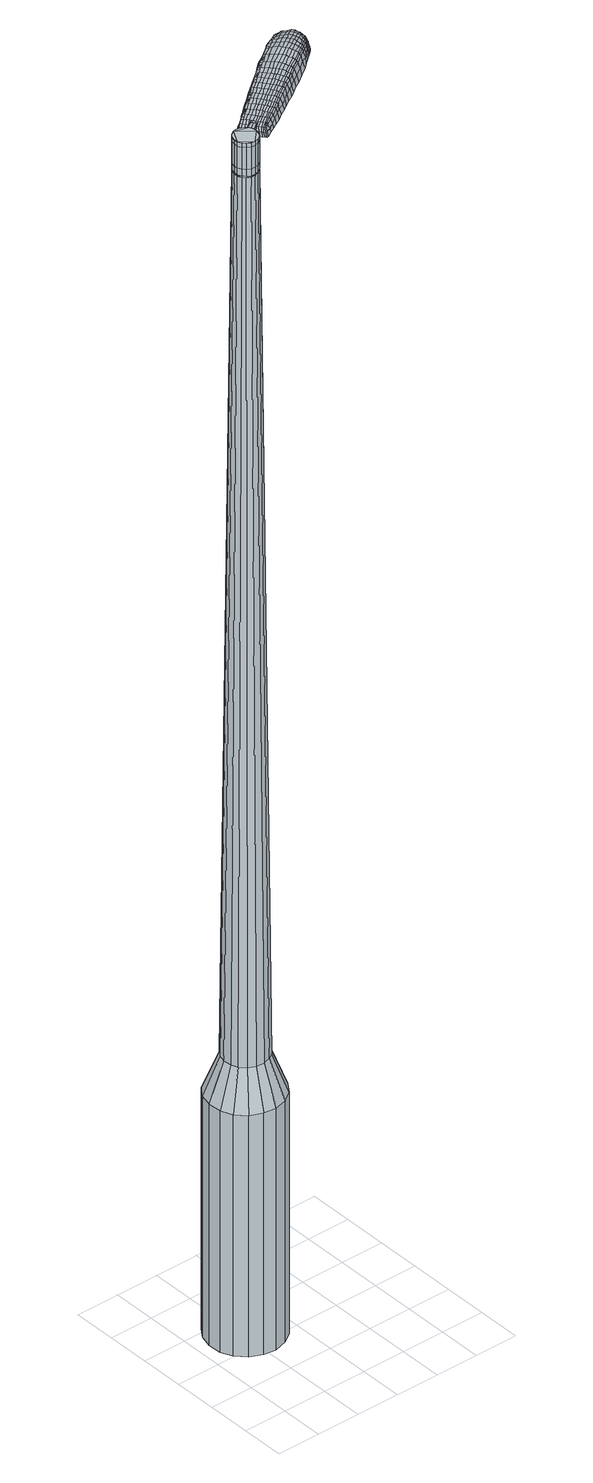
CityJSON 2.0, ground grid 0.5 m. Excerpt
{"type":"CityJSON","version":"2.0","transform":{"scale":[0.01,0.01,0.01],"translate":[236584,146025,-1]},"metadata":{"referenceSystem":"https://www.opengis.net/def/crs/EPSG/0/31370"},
"CityObjects":{
"object1":{"type":"GenericCityObject","attributes":{"cluster":691,"mean_distance_to_centroid":0.185,"new_centroid_x":236584.56,"new_centroid_y":146026.22,"mean_distance_to_camera":7,"H1":-41.12,"H2":-143.63,"Z_final":113.25,"cluster2":59,"proj_x":236587.11,"proj_y":146029.95,"id_line":90813,"bearing_l":304.4,"distance":4.52,"orientation":"left","G_obj":34.4},"geometry":[{"type":"MultiSurface","lod":"2","boundaries":[[[0,1,2,3]],[[1,4,5,2]],[[4,6,7,5]],[[6,8,9,7]],[[8,10,11,9]],[[10,12,13,11]],[[12,14,15,13]],[[14,16,17,15]],[[16,18,19,17]],[[18,20,21,19]],[[20,22,23,21]],[[22,24,25,23]],[[24,26,27,25]],[[26,28,29,27]],[[28,30,31,29]],[[30,32,33,31]],[[32,34,35,33]],[[34,0,3,35]],[[36,37,38,39]],[[38,40,41,42]],[[41,43,42]],[[42,44,45,46]],[[45,47,46]],[[46,48,49,50]],[[49,51,50]],[[42,46,50,38]],[[50,52,39,38]],[[53,36,39]],[[2,5,7,35]],[[7,9,11,15]],[[11,13,15]],[[15,17,19,23]],[[19,21,23]],[[23,25,27,31]],[[27,29,31]],[[15,23,31,7]],[[31,33,35,7]],[[3,2,35]],[[1,0,54,55]],[[0,34,56,54]],[[34,32,57,56]],[[32,30,58,57]],[[30,28,59,58]],[[28,26,60,59]],[[26,24,61,60]],[[24,22,62,61]],[[22,20,63,62]],[[20,18,64,63]],[[18,16,65,64]],[[16,14,66,65]],[[14,12,67,66]],[[12,10,68,67]],[[10,8,69,68]],[[8,6,70,69]],[[6,4,71,70]],[[4,1,55,71]],[[55,54,72,73]],[[54,56,74,72]],[[56,57,75,74]],[[57,58,76,75]],[[58,59,77,76]],[[59,60,78,77]],[[60,61,79,78]],[[61,62,80,79]],[[62,63,81,80]],[[63,64,82,81]],[[64,65,83,82]],[[65,66,84,83]],[[66,67,85,84]],[[67,68,86,85]],[[68,69,87,86]],[[69,70,88,87]],[[70,71,89,88]],[[71,55,73,89]],[[72,90,91,73]],[[74,92,90,72]],[[75,93,92,74]],[[94,95,93,75]],[[96,97,95,94]],[[78,98,97,96]],[[99,100,98,78]],[[80,101,100,99]],[[102,103,101,80]],[[82,104,103,102]],[[105,106,104,82]],[[107,108,106,105]],[[109,110,108,107]],[[111,112,110,109]],[[113,114,112,111]],[[88,115,114,113]],[[89,116,115,88]],[[73,91,116,89]],[[117,118,119,120]],[[121,117,120,122]],[[123,121,122,124]],[[125,123,124,126]],[[127,125,126,128]],[[129,127,128,130]],[[131,129,130,132]],[[133,131,132,134]],[[135,133,134,136]],[[137,135,136,138]],[[139,137,138,140]],[[141,139,140,142]],[[143,141,142,144]],[[145,143,144,146]],[[147,145,146,148]],[[149,147,148,150]],[[76,94,75]],[[76,77,96,94]],[[77,78,96]],[[79,99,78]],[[79,80,99]],[[81,102,80]],[[81,82,102]],[[83,105,82]],[[83,84,107,105]],[[84,85,109,107]],[[85,86,111,109]],[[86,87,113,111]],[[87,88,113]],[[151,114,115]],[[151,152,112,114]],[[152,153,110,112]],[[153,154,108,110]],[[154,155,106,108]],[[155,104,106]],[[156,103,104]],[[156,101,103]],[[157,100,101]],[[157,98,100]],[[158,97,98]],[[158,159,95,97]],[[159,93,95]],[[39,52,149,160]],[[91,90,161,150]],[[53,39,160,118]],[[90,92,119,161]],[[36,53,118,117]],[[92,93,120,119]],[[37,36,117,121]],[[93,159,122,120]],[[38,37,121,123]],[[159,158,124,122]],[[40,38,123,125]],[[158,98,126,124]],[[41,40,125,127]],[[98,157,128,126]],[[43,41,127,129]],[[157,101,130,128]],[[42,43,129,131]],[[101,156,132,130]],[[44,42,131,133]],[[156,104,134,132]],[[45,44,133,135]],[[104,155,136,134]],[[47,45,135,137]],[[155,154,138,136]],[[46,47,137,139]],[[154,153,140,138]],[[48,46,139,141]],[[153,152,142,140]],[[49,48,141,143]],[[152,151,144,142]],[[51,49,143,145]],[[151,115,146,144]],[[50,51,145,147]],[[115,116,148,146]],[[52,50,147,149]],[[116,91,150,148]],[[149,150,162,163]],[[150,161,164,162]],[[161,119,165,164]],[[119,118,166,165]],[[118,160,167,166]],[[160,149,163,167]],[[168,169,170,171]],[[172,168,171,173]],[[168,172,174,175]],[[169,168,175,176]],[[177,178,179,180]],[[181,177,180,182]],[[177,181,183,184]],[[178,177,184,185]],[[186,187,188,189]],[[190,186,189,191]],[[186,190,192,193]],[[187,186,193,194]],[[195,196,197,198]],[[199,195,198,200]],[[195,199,201,202]],[[196,195,202,203]],[[204,205,206,207]],[[208,204,207,209]],[[204,208,210,211]],[[205,204,211,212]],[[213,214,215,216]],[[217,213,216,218]],[[213,217,219,220]],[[214,213,220,221]],[[222,223,224,225]],[[214,222,225,215]],[[222,214,221,226]],[[223,222,226,227]],[[228,229,230,231]],[[223,228,231,224]],[[228,223,227,232]],[[229,228,232,233]],[[234,172,173,235]],[[229,234,235,230]],[[234,229,233,236]],[[172,234,236,174]],[[237,238,239,240]],[[241,237,240,242]],[[237,241,243,244]],[[238,237,244,245]],[[246,247,248,249]],[[238,246,249,239]],[[246,238,245,250]],[[247,246,250,251]],[[252,253,254,255]],[[247,252,255,248]],[[252,247,251,256]],[[253,252,256,257]],[[258,259,260,261]],[[253,258,261,254]],[[258,253,257,262]],[[259,258,262,263]],[[264,169,176,265]],[[259,264,265,260]],[[264,259,263,266]],[[169,264,266,170]],[[267,268,269,270]],[[271,267,270,272]],[[267,271,273,274]],[[268,267,274,275]],[[276,277,278,279]],[[268,276,279,269]],[[276,268,275,280]],[[277,276,280,281]],[[282,283,284,285]],[[277,282,285,278]],[[282,277,281,286]],[[283,282,286,287]],[[288,181,182,289]],[[283,288,289,284]],[[288,283,287,290]],[[181,288,290,183]],[[291,292,293,294]],[[295,291,294,296]],[[291,295,297,298]],[[292,291,298,299]],[[300,301,302,303]],[[292,300,303,293]],[[300,292,299,304]],[[301,300,304,305]],[[306,307,308,309]],[[301,306,309,302]],[[306,301,305,310]],[[307,306,310,311]],[[312,313,314,315]],[[307,312,315,308]],[[312,307,311,316]],[[313,312,316,317]],[[318,178,185,319]],[[313,318,319,314]],[[318,313,317,320]],[[178,318,320,179]],[[321,207,206,322]],[[323,321,322,324]],[[321,323,325,326]],[[207,321,326,209]],[[327,323,324,328]],[[329,327,328,330]],[[327,329,331,332]],[[323,327,332,325]],[[333,329,330,334]],[[335,333,334,336]],[[333,335,337,338]],[[329,333,338,331]],[[339,335,336,340]],[[341,339,340,342]],[[339,341,343,344]],[[335,339,344,337]],[[345,341,342,346]],[[196,345,346,197]],[[345,196,203,347]],[[341,345,347,343]],[[348,349,194,193]],[[350,348,193,192]],[[348,350,351,352]],[[349,348,352,353]],[[354,355,353,352]],[[356,354,352,351]],[[354,356,357,358]],[[355,354,358,359]],[[360,361,359,358]],[[362,360,358,357]],[[360,362,363,364]],[[361,360,364,365]],[[366,367,365,364]],[[368,366,364,363]],[[366,368,201,199]],[[367,366,199,200]],[[369,370,371,372]],[[271,369,372,273]],[[369,271,272,373]],[[370,369,373,374]],[[375,190,191,376]],[[370,375,376,371]],[[375,370,374,377]],[[190,375,377,192]],[[378,379,380,381]],[[217,378,381,219]],[[378,217,218,382]],[[379,378,382,383]],[[384,385,386,387]],[[379,384,387,380]],[[384,379,383,388]],[[385,384,388,389]],[[390,187,194,391]],[[385,390,391,386]],[[390,385,389,392]],[[187,390,392,188]],[[393,394,395,396]],[[175,393,396,176]],[[393,175,174,397]],[[394,393,397,398]],[[399,400,401,402]],[[394,399,402,395]],[[399,394,398,403]],[[400,399,403,404]],[[405,198,197,406]],[[400,405,406,401]],[[405,400,404,407]],[[198,405,407,200]],[[408,409,410,411]],[[180,408,411,182]],[[408,180,179,412]],[[409,408,412,413]],[[414,202,201,415]],[[409,414,415,410]],[[414,409,413,416]],[[202,414,416,203]],[[417,418,419,420]],[[295,417,420,297]],[[417,295,296,421]],[[418,417,421,422]],[[423,208,209,424]],[[418,423,424,419]],[[423,418,422,425]],[[208,423,425,210]],[[426,427,428,429]],[[241,426,429,243]],[[426,241,242,430]],[[427,426,430,431]],[[432,433,434,435]],[[427,432,435,428]],[[432,427,431,436]],[[433,432,436,437]],[[438,205,212,439]],[[433,438,439,434]],[[438,433,437,440]],[[205,438,440,206]],[[441,442,431,430]],[[240,441,430,242]],[[441,240,239,443]],[[442,441,443,444]],[[445,446,437,436]],[[442,445,436,431]],[[445,442,444,447]],[[446,445,447,448]],[[449,322,206,440]],[[446,449,440,437]],[[449,446,448,450]],[[322,449,450,324]],[[451,452,453,454]],[[298,451,454,299]],[[451,298,297,420]],[[452,451,420,419]],[[455,326,325,456]],[[452,455,456,453]],[[455,452,419,424]],[[326,455,424,209]],[[457,458,444,443]],[[249,457,443,239]],[[457,249,248,459]],[[458,457,459,460]],[[461,462,448,447]],[[458,461,447,444]],[[461,458,460,463]],[[462,461,463,464]],[[465,328,324,450]],[[462,465,450,448]],[[465,462,464,466]],[[328,465,466,330]],[[467,468,469,470]],[[304,467,470,305]],[[467,304,299,454]],[[468,467,454,453]],[[471,332,331,472]],[[468,471,472,469]],[[471,468,453,456]],[[332,471,456,325]],[[473,474,460,459]],[[255,473,459,248]],[[473,255,254,475]],[[474,473,475,476]],[[477,478,464,463]],[[474,477,463,460]],[[477,474,476,479]],[[478,477,479,480]],[[481,334,330,466]],[[478,481,466,464]],[[481,478,480,482]],[[334,481,482,336]],[[483,484,485,486]],[[310,483,486,311]],[[483,310,305,470]],[[484,483,470,469]],[[487,338,337,488]],[[484,487,488,485]],[[487,484,469,472]],[[338,487,472,331]],[[489,490,476,475]],[[261,489,475,254]],[[489,261,260,491]],[[490,489,491,492]],[[493,494,480,479]],[[490,493,479,476]],[[493,490,492,495]],[[494,493,495,496]],[[497,340,336,482]],[[494,497,482,480]],[[497,494,496,498]],[[340,497,498,342]],[[499,500,501,502]],[[316,499,502,317]],[[499,316,311,486]],[[500,499,486,485]],[[503,344,343,504]],[[500,503,504,501]],[[503,500,485,488]],[[344,503,488,337]],[[505,506,492,491]],[[265,505,491,260]],[[505,265,176,396]],[[506,505,396,395]],[[507,508,496,495]],[[506,507,495,492]],[[507,506,395,402]],[[508,507,402,401]],[[509,346,342,498]],[[508,509,498,496]],[[509,508,401,406]],[[346,509,406,197]],[[510,511,413,412]],[[320,510,412,179]],[[510,320,317,502]],[[511,510,502,501]],[[512,347,203,416]],[[511,512,416,413]],[[512,511,501,504]],[[347,512,504,343]],[[513,514,374,373]],[[270,513,373,272]],[[513,270,269,515]],[[514,513,515,516]],[[517,350,192,377]],[[514,517,377,374]],[[517,514,516,518]],[[350,517,518,351]],[[519,520,521,522]],[[220,519,522,221]],[[519,220,219,381]],[[520,519,381,380]],[[523,524,525,526]],[[520,523,526,521]],[[523,520,380,387]],[[524,523,387,386]],[[527,349,353,528]],[[524,527,528,525]],[[527,524,386,391]],[[349,527,391,194]],[[529,530,516,515]],[[279,529,515,269]],[[529,279,278,531]],[[530,529,531,532]],[[533,356,351,518]],[[530,533,518,516]],[[533,530,532,534]],[[356,533,534,357]],[[535,536,537,538]],[[226,535,538,227]],[[535,226,221,522]],[[536,535,522,521]],[[539,540,541,542]],[[536,539,542,537]],[[539,536,521,526]],[[540,539,526,525]],[[543,355,359,544]],[[540,543,544,541]],[[543,540,525,528]],[[355,543,528,353]],[[545,546,532,531]],[[285,545,531,278]],[[545,285,284,547]],[[546,545,547,548]],[[549,362,357,534]],[[546,549,534,532]],[[549,546,548,550]],[[362,549,550,363]],[[551,552,553,554]],[[232,551,554,233]],[[551,232,227,538]],[[552,551,538,537]],[[555,556,557,558]],[[552,555,558,553]],[[555,552,537,542]],[[556,555,542,541]],[[559,361,365,560]],[[556,559,560,557]],[[559,556,541,544]],[[361,559,544,359]],[[561,562,548,547]],[[289,561,547,284]],[[561,289,182,411]],[[562,561,411,410]],[[563,368,363,550]],[[562,563,550,548]],[[563,562,410,415]],[[368,563,415,201]],[[564,565,398,397]],[[236,564,397,174]],[[564,236,233,554]],[[565,564,554,553]],[[566,567,404,403]],[[565,566,403,398]],[[566,565,553,558]],[[567,566,558,557]],[[568,367,200,407]],[[567,568,407,404]],[[568,567,557,560]],[[367,568,560,365]],[[569,570,571,572]],[[572,571,573,574]],[[575,573,571,576]],[[576,571,570,577]],[[578,579,580,581]],[[581,580,582,583]],[[584,582,580,585]],[[585,580,579,586]],[[587,588,589,590]],[[590,589,591,592]],[[593,591,589,594]],[[594,589,588,595]],[[596,597,598,599]],[[599,598,600,601]],[[602,600,598,603]],[[603,598,597,604]],[[605,606,607,608]],[[608,607,609,610]],[[611,609,607,612]],[[612,607,606,613]],[[614,615,616,617]],[[617,616,618,619]],[[620,618,616,621]],[[621,616,615,622]],[[623,624,625,626]],[[626,625,615,614]],[[622,615,625,627]],[[627,625,624,628]],[[629,630,631,632]],[[632,631,624,623]],[[628,624,631,633]],[[633,631,630,634]],[[574,573,635,636]],[[636,635,630,629]],[[634,630,635,637]],[[637,635,573,575]],[[638,639,640,641]],[[641,640,642,643]],[[644,642,640,645]],[[645,640,639,646]],[[647,648,649,650]],[[650,649,639,638]],[[646,639,649,651]],[[651,649,648,652]],[[653,654,655,656]],[[656,655,648,647]],[[652,648,655,657]],[[657,655,654,658]],[[659,660,661,662]],[[662,661,654,653]],[[658,654,661,663]],[[663,661,660,664]],[[577,570,665,666]],[[666,665,660,659]],[[664,660,665,667]],[[667,665,570,569]],[[668,669,670,671]],[[671,670,672,673]],[[674,672,670,675]],[[675,670,669,676]],[[677,678,679,680]],[[680,679,669,668]],[[676,669,679,681]],[[681,679,678,682]],[[683,684,685,686]],[[686,685,678,677]],[[682,678,685,687]],[[687,685,684,688]],[[583,582,689,690]],[[690,689,684,683]],[[688,684,689,691]],[[691,689,582,584]],[[692,693,694,695]],[[695,694,696,697]],[[698,696,694,699]],[[699,694,693,700]],[[701,702,703,704]],[[704,703,693,692]],[[700,693,703,705]],[[705,703,702,706]],[[707,708,709,710]],[[710,709,702,701]],[[706,702,709,711]],[[711,709,708,712]],[[713,714,715,716]],[[716,715,708,707]],[[712,708,715,717]],[[717,715,714,718]],[[586,579,719,720]],[[720,719,714,713]],[[718,714,719,721]],[[721,719,579,578]],[[605,608,722,723]],[[723,722,724,725]],[[726,724,722,727]],[[727,722,608,610]],[[725,724,728,729]],[[729,728,730,731]],[[732,730,728,733]],[[733,728,724,726]],[[731,730,734,735]],[[735,734,736,737]],[[738,736,734,739]],[[739,734,730,732]],[[737,736,740,741]],[[741,740,742,743]],[[744,742,740,745]],[[745,740,736,738]],[[743,742,746,747]],[[747,746,597,596]],[[604,597,746,748]],[[748,746,742,744]],[[595,749,750,594]],[[594,750,751,593]],[[752,751,750,753]],[[753,750,749,754]],[[754,755,756,753]],[[753,756,757,752]],[[758,757,756,759]],[[759,756,755,760]],[[760,761,762,759]],[[759,762,763,758]],[[764,763,762,765]],[[765,762,761,766]],[[766,767,768,765]],[[765,768,769,764]],[[602,769,768,600]],[[600,768,767,601]],[[770,771,772,773]],[[773,772,672,674]],[[673,672,772,774]],[[774,772,771,775]],[[592,591,776,777]],[[777,776,771,770]],[[775,771,776,778]],[[778,776,591,593]],[[779,780,781,782]],[[782,781,618,620]],[[619,618,781,783]],[[783,781,780,784]],[[785,786,787,788]],[[788,787,780,779]],[[784,780,787,789]],[[789,787,786,790]],[[595,588,791,792]],[[792,791,786,785]],[[790,786,791,793]],[[793,791,588,587]],[[794,795,796,797]],[[797,796,576,577]],[[575,576,796,798]],[[798,796,795,799]],[[800,801,802,803]],[[803,802,795,794]],[[799,795,802,804]],[[804,802,801,805]],[[596,599,806,807]],[[807,806,801,800]],[[805,801,806,808]],[[808,806,599,601]],[[809,810,811,812]],[[812,811,581,583]],[[578,581,811,813]],[[813,811,810,814]],[[602,603,815,816]],[[816,815,810,809]],[[814,810,815,817]],[[817,815,603,604]],[[818,819,696,820]],[[820,696,698]],[[697,696,821]],[[821,696,819,822]],[[610,609,823,824]],[[824,823,819,818]],[[822,819,823,825]],[[825,823,609,611]],[[826,827,828,644]],[[828,642,644]],[[643,642,828,829]],[[829,828,827,830]],[[831,832,833,834]],[[834,833,827,826]],[[830,827,833,835]],[[835,833,832,836]],[[613,606,837,838]],[[838,837,832,831]],[[836,832,837,839]],[[839,837,606,605]],[[830,840,841,829]],[[829,841,641,643]],[[638,641,841,842]],[[842,841,840,843]],[[836,844,845,835]],[[835,845,840,830]],[[843,840,845,846]],[[846,845,844,847]],[[605,723,848,839]],[[839,848,844,836]],[[847,844,848,849]],[[849,848,723,725]],[[850,851,852,853]],[[853,852,699,700]],[[698,699,852,820]],[[820,852,851,818]],[[726,727,854,855]],[[855,854,851,850]],[[818,851,854,824]],[[824,854,727,610]],[[843,856,842]],[[842,856,650,638]],[[647,650,856,857]],[[847,858,859,846]],[[846,859,856,843]],[[857,856,859,860]],[[860,859,858,861]],[[725,729,862,849]],[[849,862,858,847]],[[861,858,862,863]],[[863,862,729,731]],[[864,865,866,867]],[[867,866,705,706]],[[700,705,866,853]],[[853,866,865,850]],[[732,733,868,869]],[[869,868,865,864]],[[850,865,868,855]],[[855,868,733,726]],[[870,871,857]],[[857,871,656,647]],[[653,656,871,872]],[[872,871,870,873]],[[861,874,875,860]],[[860,875,870,857]],[[873,870,875,876]],[[876,875,874,877]],[[731,735,878,863]],[[863,878,874,861]],[[877,874,878,879]],[[879,878,735,737]],[[880,881,882,883]],[[883,882,711,712]],[[706,711,882,867]],[[867,882,881,864]],[[738,739,884,885]],[[885,884,881,880]],[[864,881,884,869]],[[869,884,739,732]],[[873,886,887,872]],[[872,887,662,653]],[[659,662,887,888]],[[888,887,886,889]],[[877,890,891,876]],[[876,891,886,873]],[[889,886,891,892]],[[892,891,890,893]],[[737,741,894,879]],[[879,894,890,877]],[[893,890,894,895]],[[895,894,741,743]],[[896,897,898,899]],[[899,898,717,718]],[[712,717,898,883]],[[883,898,897,880]],[[744,745,900,901]],[[901,900,897,896]],[[880,897,900,885]],[[885,900,745,738]],[[889,902,903,888]],[[888,903,666,659]],[[577,666,903,797]],[[797,903,902,794]],[[893,904,905,892]],[[892,905,902,889]],[[794,902,905,803]],[[803,905,904,800]],[[743,747,906,895]],[[895,906,904,893]],[[800,904,906,807]],[[807,906,747,596]],[[814,907,908,813]],[[813,908,721,578]],[[718,721,908,899]],[[899,908,907,896]],[[604,748,909,817]],[[817,909,907,814]],[[896,907,909,901]],[[901,909,748,744]],[[775,910,911,774]],[[774,911,671,673]],[[668,671,911,912]],[[912,911,910,913]],[[593,751,914,778]],[[778,914,910,775]],[[913,910,914,915]],[[915,914,751,752]],[[916,917,918,919]],[[919,918,621,622]],[[620,621,918,782]],[[782,918,917,779]],[[920,921,922,923]],[[923,922,917,916]],[[779,917,922,788]],[[788,922,921,785]],[[754,749,924,925]],[[925,924,921,920]],[[785,921,924,792]],[[792,924,749,595]],[[913,926,927,912]],[[912,927,680,668]],[[677,680,927,928]],[[928,927,926,929]],[[752,757,930,915]],[[915,930,926,913]],[[929,926,930,931]],[[931,930,757,758]],[[932,933,934,935]],[[935,934,627,628]],[[622,627,934,919]],[[919,934,933,916]],[[936,937,938,939]],[[939,938,933,932]],[[916,933,938,923]],[[923,938,937,920]],[[760,755,940,941]],[[941,940,937,936]],[[920,937,940,925]],[[925,940,755,754]],[[929,942,943,928]],[[928,943,686,677]],[[683,686,943,944]],[[944,943,942,945]],[[758,763,946,931]],[[931,946,942,929]],[[945,942,946,947]],[[947,946,763,764]],[[948,949,950,951]],[[951,950,633,634]],[[628,633,950,935]],[[935,950,949,932]],[[952,953,954,955]],[[955,954,949,948]],[[932,949,954,939]],[[939,954,953,936]],[[766,761,956,957]],[[957,956,953,952]],[[936,953,956,941]],[[941,956,761,760]],[[945,958,959,944]],[[944,959,690,683]],[[583,690,959,812]],[[812,959,958,809]],[[764,769,960,947]],[[947,960,958,945]],[[809,958,960,816]],[[816,960,769,602]],[[799,961,962,798]],[[798,962,637,575]],[[634,637,962,951]],[[951,962,961,948]],[[805,963,964,804]],[[804,964,961,799]],[[948,961,964,955]],[[955,964,963,952]],[[601,767,965,808]],[[808,965,963,805]],[[952,963,965,957]],[[957,965,767,766]],[[569,572,171,170]],[[572,574,173,171]],[[584,585,184,183]],[[585,586,185,184]],[[587,590,189,188]],[[590,592,191,189]],[[611,612,211,210]],[[612,613,212,211]],[[614,617,216,215]],[[617,619,218,216]],[[623,626,225,224]],[[626,614,215,225]],[[629,632,231,230]],[[632,623,224,231]],[[574,636,235,173]],[[636,629,230,235]],[[644,645,244,243]],[[645,646,245,244]],[[646,651,250,245]],[[651,652,251,250]],[[652,657,256,251]],[[657,658,257,256]],[[658,663,262,257]],[[663,664,263,262]],[[664,667,266,263]],[[667,569,170,266]],[[674,675,274,273]],[[675,676,275,274]],[[676,681,280,275]],[[681,682,281,280]],[[682,687,286,281]],[[687,688,287,286]],[[688,691,290,287]],[[691,584,183,290]],[[692,695,294,293]],[[695,697,296,294]],[[701,704,303,302]],[[704,692,293,303]],[[707,710,309,308]],[[710,701,302,309]],[[713,716,315,314]],[[716,707,308,315]],[[586,720,319,185]],[[720,713,314,319]],[[770,773,372,371]],[[773,674,273,372]],[[592,777,376,191]],[[777,770,371,376]],[[619,783,382,218]],[[783,784,383,382]],[[784,789,388,383]],[[789,790,389,388]],[[790,793,392,389]],[[793,587,188,392]],[[697,821,421,296]],[[821,822,422,421]],[[822,825,425,422]],[[825,611,210,425]],[[826,644,429,428]],[[644,243,429]],[[831,834,435,434]],[[834,826,428,435]],[[613,838,439,212]],[[838,831,434,439]],[[966,967,968,969]],[[970,971,969,968]],[[972,973,974,975]],[[976,977,978,979]],[[967,980,981,968]],[[982,970,968,981]],[[983,972,975,984]],[[985,986,977,976]],[[980,987,988,981]],[[988,989,982,981]],[[990,983,984,991]],[[992,986,985,993]],[[987,994,995,988]],[[995,996,989,988]],[[997,990,991,998]],[[999,992,993,1000]],[[1001,1002,1003,1004]],[[1005,1006,1002,1001]],[[1005,1007,1008,1006]],[[1007,1009,1010,1008]],[[1011,1012,1013,1014]],[[1015,1016,1012,1011]],[[1017,1018,1016,1015]],[[1019,1020,1018,1017]],[[1014,1003,1002,1011]],[[1011,1002,1006,1015]],[[1006,1008,1017,1015]],[[1008,1010,1019,1017]],[[975,974,971,970]],[[984,975,970,982]],[[989,991,984,982]],[[996,998,991,989]],[[976,979,973,972]],[[985,976,972,983]],[[993,985,983,990]],[[1000,993,990,997]],[[977,1001,1004,978]],[[986,1005,1001,977]],[[1007,1005,986,992]],[[1009,1007,992,999]],[[1021,1022,1023,1024]],[[1023,1025,1026,1027]],[[1023,1027,1028,1029]],[[1023,1029,1024]],[[1030,1021,1024,1031]],[[1032,1031,1024,1033]],[[1034,1033,1024]],[[1035,1023,1022,1036]],[[1037,1035,1036,1038]],[[1039,1037,1038,1040]],[[1041,1039,1040,1042]],[[1043,1041,1042,1044]],[[1044,1045,1046,1047]],[[1044,1047,1048,1049]],[[1044,1049,1050,1051]],[[1050,1052,1053,1054]],[[1050,1054,1055,1056]],[[1050,1056,1051]],[[1044,1051,1043]],[[1057,1058,1022,1021]],[[1059,1060,1025,1023]],[[1061,1062,1034,1024]],[[1058,1063,1036,1022]],[[1064,1059,1023,1035]],[[1063,1065,1038,1036]],[[1066,1064,1035,1037]],[[1065,1067,1040,1038]],[[1068,1066,1037,1039]],[[1067,1069,1042,1040]],[[1070,1068,1039,1041]],[[1069,1071,1044,1042]],[[1072,1070,1041,1043]],[[1071,1073,1045,1044]],[[1074,1075,1052,1050]],[[1076,1072,1043,1051]],[[1046,1045,1073,1077]],[[1047,1046,1077,1078]],[[1048,1047,1078,1079]],[[1049,1048,1079,1080]],[[1050,1049,1080,1074]],[[1081,1057,1021,1030]],[[1082,1081,1030,1031]],[[1083,1082,1031,1032]],[[1084,1083,1032,1033]],[[1062,1084,1033,1034]],[[1026,1025,1060,1085]],[[1053,1052,1075,1086]],[[1027,1026,1085,1087]],[[1028,1027,1087,1088]],[[1029,1028,1088,1089]],[[1024,1029,1089,1061]],[[1054,1053,1086,1090]],[[1055,1054,1090,1091]],[[1056,1055,1091,1092]],[[1051,1056,1092,1076]]]}]}
},
"vertices":[
[91,148,384],[97,135,384],[97,135,96],[91,148,96],[98,120,384],[98,120,96],[94,106,384],[94,106,96],[86,94,384],[86,94,96],[74,86,384],[74,86,96],[59,82,384],[59,82,96],[45,84,384],[45,84,96],[31,90,384],[31,90,96],[21,101,384],[21,101,96],[15,114,384],[15,114,96],[14,129,384],[14,129,96],[18,143,384],[18,143,96],[26,155,384],[26,155,96],[39,163,384],[39,163,96],[53,167,384],[53,167,96],[67,165,384],[67,165,96],[81,159,384],[81,159,96],[60,137,1524],[55,138,1524],[51,137,1524],[67,132,1524],[47,134,1524],[44,130,1524],[43,121,1524],[43,126,1524],[45,117,1524],[48,114,1524],[57,111,1524],[52,111,1524],[62,112,1524],[66,115,1524],[69,123,1524],[68,119,1524],[69,128,1524],[64,135,1524],[77,139,429],[80,131,429],[71,145,429],[63,149,429],[54,150,429],[46,147,429],[38,142,429],[33,135,429],[31,127,429],[32,118,429],[35,110,429],[41,104,429],[49,100,429],[58,99,429],[67,102,429],[74,106,429],[79,114,429],[81,122,429],[67,132,1483],[69,128,1483],[64,135,1483],[60,137,1483],[55,138,1483],[51,137,1483],[47,134,1483],[44,130,1483],[43,126,1483],[43,121,1483],[45,117,1483],[48,114,1483],[52,111,1483],[57,111,1483],[62,112,1483],[66,115,1483],[68,119,1483],[69,123,1483],[67,132,1485],[69,128,1485],[64,135,1485],[60,137,1485],[55,137,1483],[55,137,1485],[51,136,1483],[51,136,1485],[47,134,1485],[45,130,1483],[45,130,1485],[43,126,1485],[44,121,1483],[44,121,1485],[45,117,1485],[49,114,1483],[49,114,1485],[53,112,1483],[53,112,1485],[57,112,1483],[57,112,1485],[61,113,1483],[61,113,1485],[65,115,1483],[65,115,1485],[68,119,1485],[69,123,1485],[60,137,1519],[64,135,1519],[64,135,1493],[60,137,1493],[55,138,1519],[55,138,1493],[51,137,1519],[51,137,1493],[47,134,1519],[47,134,1493],[44,130,1519],[44,130,1493],[43,126,1519],[43,126,1493],[43,121,1519],[43,121,1493],[45,117,1519],[45,117,1493],[48,114,1519],[48,114,1493],[52,111,1519],[52,111,1493],[57,111,1519],[57,111,1493],[62,112,1519],[62,112,1493],[66,115,1519],[66,115,1493],[68,119,1519],[68,119,1493],[69,123,1519],[69,123,1493],[69,128,1519],[69,128,1493],[66,115,1485],[62,112,1485],[57,111,1485],[52,111,1485],[48,114,1485],[43,121,1485],[44,130,1485],[51,137,1485],[55,138,1485],[67,132,1519],[67,132,1493],[84,140,1513],[84,140,1518],[83,143,1513],[81,145,1513],[81,145,1518],[83,143,1518],[155,168,1519],[149,165,1518],[151,164,1509],[157,168,1510],[162,173,1519],[164,172,1510],[160,174,1526],[153,169,1525],[147,165,1525],[133,200,1519],[128,196,1518],[128,194,1525],[133,198,1525],[140,205,1519],[140,204,1526],[140,207,1510],[133,202,1510],[128,198,1509],[204,227,1519],[206,224,1519],[206,225,1513],[204,228,1513],[200,230,1519],[201,231,1513],[199,229,1524],[202,226,1524],[204,223,1524],[143,185,1530],[137,181,1529],[138,178,1529],[144,183,1530],[150,191,1531],[152,188,1531],[148,194,1530],[140,188,1530],[134,184,1529],[76,140,1512],[78,137,1512],[79,138,1517],[77,140,1517],[74,142,1512],[76,143,1517],[75,143,1506],[77,140,1506],[78,138,1506],[203,203,1519],[200,201,1519],[202,200,1512],[204,202,1512],[204,205,1518],[206,204,1512],[204,205,1522],[202,204,1523],[199,202,1524],[197,198,1519],[192,194,1519],[194,194,1512],[198,197,1512],[196,198,1524],[191,195,1525],[188,190,1519],[181,186,1519],[183,185,1511],[189,190,1511],[186,191,1526],[180,187,1526],[172,179,1519],[174,179,1510],[170,180,1526],[92,130,1513],[98,134,1513],[97,135,1518],[90,131,1517],[87,128,1512],[87,129,1516],[88,127,1506],[93,130,1507],[100,134,1507],[105,138,1514],[111,142,1515],[110,142,1520],[103,138,1519],[106,137,1507],[113,141,1507],[117,146,1515],[124,149,1516],[122,150,1522],[116,146,1521],[119,145,1508],[126,149,1508],[130,153,1517],[136,157,1517],[135,158,1524],[129,154,1523],[132,153,1508],[138,156,1509],[143,161,1518],[141,162,1524],[145,160,1509],[183,233,1519],[180,231,1519],[181,230,1524],[184,232,1523],[186,234,1518],[186,233,1522],[186,235,1512],[183,234,1512],[180,233,1512],[176,229,1519],[171,226,1519],[171,225,1525],[176,228,1524],[176,231,1512],[171,228,1512],[166,223,1519],[159,219,1519],[160,217,1526],[166,222,1526],[166,225,1511],[160,221,1511],[150,212,1519],[150,210,1526],[150,214,1510],[75,155,1513],[81,160,1513],[81,161,1507],[75,157,1507],[70,152,1512],[70,153,1506],[72,151,1516],[75,154,1517],[81,159,1518],[87,165,1514],[92,169,1515],[93,171,1507],[87,166,1507],[87,163,1519],[93,168,1520],[98,174,1515],[104,178,1516],[104,180,1508],[99,175,1508],[98,172,1521],[104,177,1522],[110,183,1517],[116,187,1517],[116,189,1509],[110,185,1508],[110,181,1523],[116,185,1524],[122,192,1518],[122,194,1509],[122,190,1524],[82,143,1519],[83,141,1519],[88,147,1520],[89,145,1520],[86,150,1520],[80,146,1519],[94,152,1522],[95,149,1522],[100,156,1523],[102,154,1523],[98,158,1523],[92,154,1521],[106,160,1524],[108,158,1524],[112,164,1525],[114,162,1525],[110,167,1525],[104,163,1524],[118,169,1526],[120,166,1526],[124,173,1527],[126,170,1527],[122,176,1527],[116,171,1526],[130,177,1528],[132,174,1528],[128,180,1528],[200,225,1527],[202,222,1527],[197,227,1526],[193,225,1527],[196,222,1528],[198,219,1528],[191,219,1529],[193,215,1529],[188,221,1528],[182,217,1530],[185,214,1530],[187,211,1530],[179,210,1531],[181,207,1531],[176,213,1530],[169,208,1531],[171,205,1531],[173,202,1531],[161,198,1531],[163,195,1531],[158,201,1531],[188,234,1518],[191,234,1519],[191,235,1513],[188,235,1513],[187,233,1523],[190,232,1523],[196,232,1519],[196,233,1513],[195,231,1524],[206,207,1518],[207,209,1518],[205,209,1523],[204,207,1523],[207,206,1513],[208,209,1513],[207,213,1519],[208,217,1519],[206,216,1524],[206,212,1523],[208,213,1513],[209,217,1513],[207,221,1519],[206,220,1524],[208,221,1513],[152,170,1528],[151,172,1528],[145,168,1528],[146,166,1527],[159,175,1528],[159,177,1529],[150,174,1529],[148,177,1530],[142,173,1529],[144,170,1528],[157,179,1529],[156,182,1530],[146,180,1530],[140,176,1529],[154,185,1531],[134,197,1528],[135,195,1529],[143,200,1529],[141,202,1528],[128,193,1527],[130,191,1528],[138,192,1529],[145,197,1530],[132,188,1528],[69,150,1512],[70,148,1512],[72,148,1517],[71,150,1517],[70,151,1506],[71,149,1506],[72,145,1512],[74,145,1517],[73,146,1506],[84,127,1512],[83,129,1512],[85,129,1506],[86,127,1506],[85,129,1517],[84,130,1517],[82,131,1512],[81,133,1512],[82,133,1506],[83,131,1506],[83,132,1517],[81,134,1517],[79,135,1512],[80,135,1506],[80,136,1517],[90,132,1519],[89,133,1519],[96,136,1520],[95,137,1520],[87,135,1519],[86,137,1519],[94,139,1520],[92,141,1520],[84,139,1519],[91,143,1520],[75,153,1519],[76,151,1519],[82,156,1520],[81,157,1520],[78,149,1519],[84,153,1520],[102,139,1521],[101,141,1521],[109,143,1522],[108,145,1522],[100,143,1521],[98,145,1521],[106,147,1522],[105,149,1523],[97,147,1522],[103,151,1523],[87,162,1521],[88,160,1521],[94,165,1522],[93,166,1522],[90,157,1521],[96,162,1522],[115,147,1523],[114,149,1523],[121,151,1524],[120,153,1524],[112,151,1523],[111,153,1524],[119,155,1525],[117,157,1525],[109,155,1524],[115,160,1525],[99,171,1523],[100,169,1523],[106,173,1524],[105,175,1524],[102,166,1524],[108,170,1525],[127,155,1525],[126,157,1525],[134,159,1526],[133,160,1526],[125,159,1526],[123,161,1526],[131,163,1527],[130,165,1527],[122,164,1526],[128,168,1527],[111,180,1525],[112,178,1525],[118,182,1526],[117,184,1526],[114,175,1526],[120,179,1527],[140,163,1527],[139,164,1527],[137,167,1527],[136,169,1528],[134,172,1528],[122,188,1527],[124,187,1527],[126,183,1528],[185,231,1525],[188,231,1525],[182,230,1526],[185,229,1526],[192,230,1526],[189,227,1527],[202,205,1525],[203,208,1525],[200,205,1526],[200,203,1525],[204,211,1525],[204,215,1526],[201,212,1527],[201,209,1526],[203,218,1526],[200,216,1527],[178,227,1526],[180,226,1527],[173,224,1527],[175,223,1528],[184,224,1528],[178,220,1529],[196,200,1526],[196,202,1527],[191,198,1528],[191,196,1527],[196,205,1527],[196,209,1528],[190,205,1529],[191,201,1528],[195,212,1528],[189,208,1530],[167,221,1528],[169,219,1529],[160,216,1528],[162,214,1529],[173,217,1529],[165,212,1530],[186,193,1528],[186,195,1528],[179,190,1529],[179,188,1528],[185,197,1529],[184,201,1530],[177,196,1530],[178,193,1530],[183,204,1530],[175,199,1531],[151,209,1529],[152,208,1529],[155,205,1530],[169,181,1528],[169,183,1529],[168,186,1530],[166,189,1530],[165,192,1531],[150,166,1509],[148,166,1518],[154,170,1518],[156,170,1509],[161,175,1519],[163,174,1510],[159,175,1525],[152,171,1525],[146,167,1525],[129,193,1525],[129,194,1518],[134,199,1518],[134,197,1525],[141,204,1519],[141,202,1525],[142,206,1510],[135,201,1509],[129,196,1509],[204,224,1513],[204,223,1519],[202,226,1519],[203,226,1513],[199,228,1519],[200,229,1513],[198,227,1524],[201,225,1524],[203,222,1524],[139,179,1528],[137,181,1528],[143,185,1529],[145,183,1529],[150,191,1529],[152,188,1529],[148,193,1529],[141,188,1529],[135,184,1528],[80,139,1516],[79,139,1512],[78,141,1512],[79,141,1516],[76,143,1512],[77,144,1516],[77,144,1506],[79,141,1506],[80,139,1506],[201,202,1512],[199,202,1519],[201,204,1518],[203,204,1512],[203,206,1518],[204,205,1512],[202,206,1522],[200,205,1523],[198,203,1523],[193,195,1512],[191,196,1519],[195,199,1519],[197,199,1512],[194,200,1524],[190,196,1525],[182,187,1511],[180,188,1519],[186,192,1519],[188,192,1511],[185,193,1525],[179,188,1526],[171,181,1519],[173,181,1510],[169,182,1526],[96,136,1518],[97,136,1513],[91,132,1513],[90,132,1517],[86,130,1512],[86,131,1515],[87,129,1506],[92,132,1506],[99,135,1507],[109,144,1520],[110,143,1514],[104,140,1514],[102,140,1519],[105,139,1507],[112,143,1507],[121,152,1522],[123,151,1516],[116,147,1515],[115,148,1521],[118,147,1508],[125,151,1508],[134,159,1523],[135,159,1517],[129,155,1516],[128,156,1522],[131,154,1508],[137,158,1508],[142,163,1517],[140,163,1524],[144,162,1509],[182,228,1523],[181,230,1519],[184,231,1518],[184,230,1523],[186,232,1518],[186,231,1522],[186,233,1512],[184,233,1512],[181,231,1512],[172,223,1525],[172,224,1519],[177,227,1519],[177,226,1524],[177,229,1512],[172,226,1512],[161,215,1526],[160,217,1519],[167,221,1519],[167,220,1525],[167,223,1511],[161,219,1511],[151,211,1519],[151,209,1526],[151,212,1510],[82,160,1507],[82,158,1513],[76,154,1513],[76,155,1506],[72,150,1512],[72,152,1506],[73,150,1515],[76,153,1517],[82,157,1518],[94,169,1507],[94,168,1514],[88,163,1514],[88,165,1507],[88,162,1519],[94,166,1520],[106,179,1508],[106,177,1516],[100,172,1515],[100,174,1508],[100,171,1521],[106,175,1522],[117,188,1508],[117,186,1517],[111,181,1516],[112,183,1508],[111,180,1522],[117,184,1523],[123,190,1517],[123,192,1509],[123,188,1524],[82,144,1518],[84,142,1518],[88,148,1519],[90,146,1519],[87,150,1519],[81,146,1518],[94,152,1520],[96,150,1520],[100,156,1521],[102,154,1521],[99,159,1521],[93,154,1520],[107,160,1523],[108,158,1523],[113,165,1524],[114,162,1524],[111,167,1524],[105,163,1523],[119,169,1525],[120,166,1525],[125,173,1526],[127,171,1526],[123,176,1526],[117,172,1525],[131,177,1527],[133,175,1527],[129,180,1527],[201,221,1526],[199,224,1526],[196,226,1525],[193,224,1526],[196,222,1526],[197,219,1526],[192,215,1528],[190,218,1528],[188,221,1527],[182,217,1528],[184,214,1529],[186,211,1529],[181,207,1530],[179,210,1530],[176,213,1529],[169,208,1530],[171,205,1530],[173,202,1530],[163,195,1530],[161,198,1530],[159,201,1530],[191,233,1513],[190,232,1518],[188,232,1518],[188,233,1512],[187,231,1523],[190,230,1523],[195,230,1519],[195,231,1513],[194,229,1523],[203,210,1523],[205,210,1518],[204,207,1518],[202,207,1523],[205,207,1512],[206,209,1512],[204,216,1523],[205,217,1519],[205,213,1519],[204,213,1523],[206,213,1513],[206,217,1513],[205,220,1519],[204,219,1524],[206,220,1513],[145,169,1527],[151,173,1527],[151,171,1527],[146,168,1526],[159,176,1527],[158,177,1528],[142,174,1528],[148,178,1528],[150,175,1528],[144,171,1527],[157,180,1528],[155,182,1529],[146,180,1529],[140,176,1528],[154,185,1529],[143,200,1528],[136,195,1527],[135,196,1527],[142,201,1527],[129,192,1526],[130,191,1527],[138,192,1528],[146,197,1528],[132,188,1527],[73,149,1516],[72,149,1512],[73,150,1516],[72,151,1506],[73,150,1506],[74,146,1512],[75,147,1516],[75,147,1506],[86,130,1506],[85,130,1512],[86,129,1512],[86,130,1516],[86,131,1516],[83,134,1506],[82,134,1512],[84,132,1512],[85,132,1506],[84,133,1516],[83,135,1516],[81,136,1512],[82,137,1506],[82,137,1516],[89,134,1518],[90,133,1518],[96,137,1519],[95,137,1519],[87,138,1518],[88,135,1518],[94,139,1519],[93,141,1519],[85,140,1518],[91,144,1519],[83,156,1519],[77,152,1518],[76,152,1518],[82,157,1519],[79,149,1518],[85,153,1519],[102,141,1520],[108,145,1521],[99,145,1520],[100,143,1520],[107,147,1521],[105,150,1521],[97,148,1520],[104,152,1521],[95,165,1521],[89,160,1520],[88,161,1520],[94,166,1521],[91,157,1520],[97,162,1521],[114,149,1522],[115,149,1522],[121,152,1523],[120,153,1523],[111,154,1522],[113,151,1522],[119,155,1523],[117,158,1524],[110,156,1523],[116,160,1524],[107,173,1523],[101,169,1522],[100,170,1522],[106,174,1523],[103,166,1522],[109,170,1523],[127,157,1524],[127,156,1524],[133,160,1525],[133,161,1525],[124,162,1525],[125,159,1524],[131,163,1525],[130,166,1526],[122,164,1525],[128,168,1526],[119,182,1525],[113,178,1524],[112,179,1524],[118,183,1525],[115,175,1524],[121,179,1525],[139,165,1526],[139,164,1526],[136,170,1527],[138,167,1526],[134,172,1527],[124,186,1526],[123,188,1526],[127,183,1526],[188,229,1524],[186,230,1524],[183,228,1525],[185,228,1525],[192,228,1525],[189,226,1525],[199,206,1525],[202,208,1524],[201,206,1524],[198,204,1525],[199,212,1526],[202,215,1525],[202,211,1524],[199,209,1525],[202,218,1525],[199,216,1526],[180,225,1526],[178,226,1526],[173,222,1526],[175,222,1527],[184,223,1526],[178,220,1527],[190,199,1527],[195,203,1526],[194,201,1526],[190,197,1526],[189,205,1528],[195,209,1527],[195,206,1526],[190,202,1527],[194,212,1527],[188,208,1528],[169,218,1527],[168,219,1527],[161,215,1527],[163,214,1528],[173,216,1528],[166,211,1529],[178,190,1528],[185,195,1527],[185,194,1527],[178,189,1527],[176,196,1529],[183,201,1529],[184,198,1528],[177,193,1528],[182,204,1529],[175,199,1530],[153,207,1528],[152,208,1528],[156,204,1529],[168,184,1528],[169,183,1528],[166,189,1529],[167,186,1529],[164,192,1530],[87,129,1508],[83,134,1508],[111,152,1509],[115,145,1509],[129,164,1510],[134,156,1510],[162,185,1512],[167,178,1512],[152,167,1511],[147,175,1511],[177,196,1513],[188,203,1514],[193,196,1514],[182,188,1513],[79,140,1508],[106,158,1509],[124,171,1510],[157,193,1512],[142,183,1511],[172,203,1513],[183,211,1514],[76,146,1508],[102,165,1509],[119,178,1510],[152,201,1512],[137,191,1511],[178,218,1514],[166,211,1513],[72,151,1508],[97,171,1509],[114,185,1510],[146,208,1512],[131,198,1511],[173,225,1514],[161,219,1513],[199,211,1514],[202,215,1514],[206,209,1514],[203,205,1514],[194,218,1514],[198,221,1514],[189,225,1514],[194,227,1514],[184,232,1514],[190,233,1514],[204,220,1515],[205,225,1515],[205,224,1515],[207,217,1515],[202,224,1515],[204,225,1515],[199,227,1515],[204,226,1515],[197,231,1515],[203,227,1515],[50,167,334],[54,168,334],[54,168,165],[40,165,171],[50,167,165],[46,166,165],[43,166,166],[41,165,167],[40,165,169],[46,166,334],[43,166,333],[41,165,332],[40,165,331],[40,165,328],[68,166,165],[68,166,334],[82,160,165],[82,160,334],[92,149,165],[92,149,334],[98,135,165],[98,135,334],[100,121,165],[100,121,334],[99,116,334],[98,113,334],[97,110,333],[97,108,332],[96,107,331],[96,106,328],[99,116,165],[96,106,171],[96,107,169],[97,108,167],[97,110,166],[98,113,165],[50,164,334],[54,165,334],[54,165,165],[50,164,165],[41,162,171],[41,162,328],[68,164,334],[68,164,165],[80,157,334],[80,157,165],[90,147,334],[90,147,165],[96,135,334],[96,135,165],[97,121,334],[97,121,165],[96,117,334],[93,107,328],[93,107,171],[96,117,165],[95,114,334],[94,111,333],[94,109,332],[94,108,331],[47,163,334],[44,163,333],[42,162,332],[41,162,331],[47,163,165],[94,108,169],[44,163,166],[42,162,167],[41,162,169],[94,109,167],[94,111,166],[95,114,165]
]}
